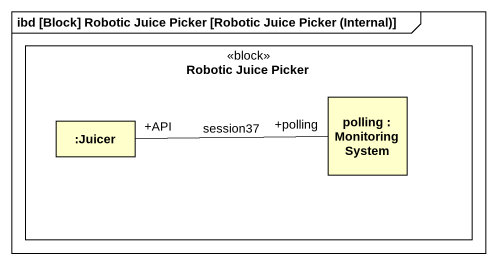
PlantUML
@startuml
mainframe ibd [Block] Robotic Juice Picker [Robotic Juice Picker (Internal)]
rectangle "Robotic Juice Picker" as Robotic_Juice_Picker <<block>> {
  rectangle "polling : Monitoring System" as polling
  rectangle ":Juicer" as Juicer
}
Juicer "+API" -right- "+polling" polling : session37
@enduml
